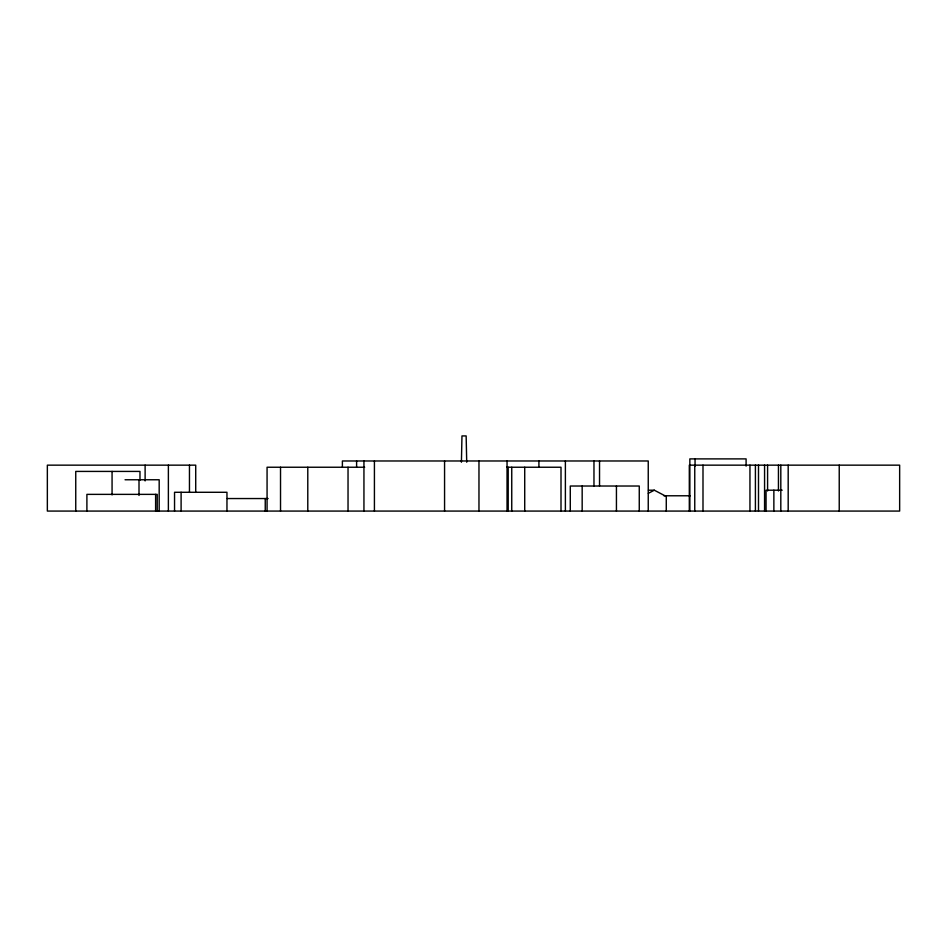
<?xml version="1.0" encoding="UTF-8"?>
<svg xmlns="http://www.w3.org/2000/svg" width="947" height="947" viewBox="0 0 947 947"><rect width="100%" height="100%" fill="white"/><g stroke="black" fill="none" stroke-linecap="round" stroke-linejoin="round"><path stroke-width="1.42" d="M461.414 462.231L461.97 435.928L466.149 435.928L466.717 462.231M648.328 493.328L654.318 490.203L666.274 496.465L666.274 511.072M364.666 467.238L267.066 467.238L267.066 511.072M506.657 467.238L561.003 467.238L561.003 511.072M125.051 479.762L159.179 479.762L159.179 511.072M648.458 490.203L654.318 490.203M782.175 490.203L766.052 490.203L766.052 511.072M663.906 495.778L690.256 495.778M227.351 498.548L268.108 498.548M839.231 465.155L839.231 511.072M788.188 465.155L788.188 511.072M780.813 465.155L780.813 511.072M778.446 465.155L778.446 490.984M773.865 490.203L773.865 511.072M767.591 465.155L767.591 490.984M764.572 465.155L764.572 511.072M758.5 465.155L758.5 511.072M755.41 465.155L755.41 511.072M749.953 465.155L749.953 511.072M746.094 466.137L746.094 458.893L689.842 458.893L689.842 511.072M702.994 465.155L702.994 511.072M695.051 458.893L695.051 466.137M694.755 465.155L694.755 511.072M689.309 511.072L689.309 465.155L899.65 465.155L899.65 511.072L47.35 511.072L47.35 465.155L195.721 465.155L195.721 492.416M648.245 511.072L648.245 460.976L342.388 460.976L342.388 466.871M639.261 511.072L639.261 486.024L570.283 486.024L570.283 511.072M616.438 486.024L616.438 511.072M599.534 460.976L599.534 486.024M593.97 460.976L593.97 486.024M582.168 486.024L582.168 511.072M565.383 460.976L565.383 511.072M538.914 460.976L538.914 466.871M524.721 467.238L524.721 511.072M511.747 467.238L511.747 511.072M508.196 467.238L508.196 511.072M507.047 460.976L507.047 511.072M478.969 460.976L478.969 511.072M444.569 460.976L444.569 511.072M374.42 460.976L374.42 511.072M363.944 460.976L363.944 511.072M356.605 460.976L356.605 466.871M348.034 467.238L348.034 511.072M307.787 467.238L307.787 511.072M280.525 467.238L280.525 511.072M265.243 498.548L265.243 511.072M226.96 511.072L226.96 492.286L174.544 492.286L174.544 511.072M189.459 465.155L189.459 492.416M181.102 492.286L181.102 511.072M168.377 465.155L168.377 511.072M157.214 511.072L157.214 494.37L86.899 494.37L86.899 511.072M155.616 494.37L155.616 511.072M145.116 465.155L145.116 480.934M139.978 480.224L139.978 471.417L75.748 471.417L75.748 511.072M139.008 479.762L139.008 495.411M112.066 471.417L112.066 494.914"/></g></svg>
